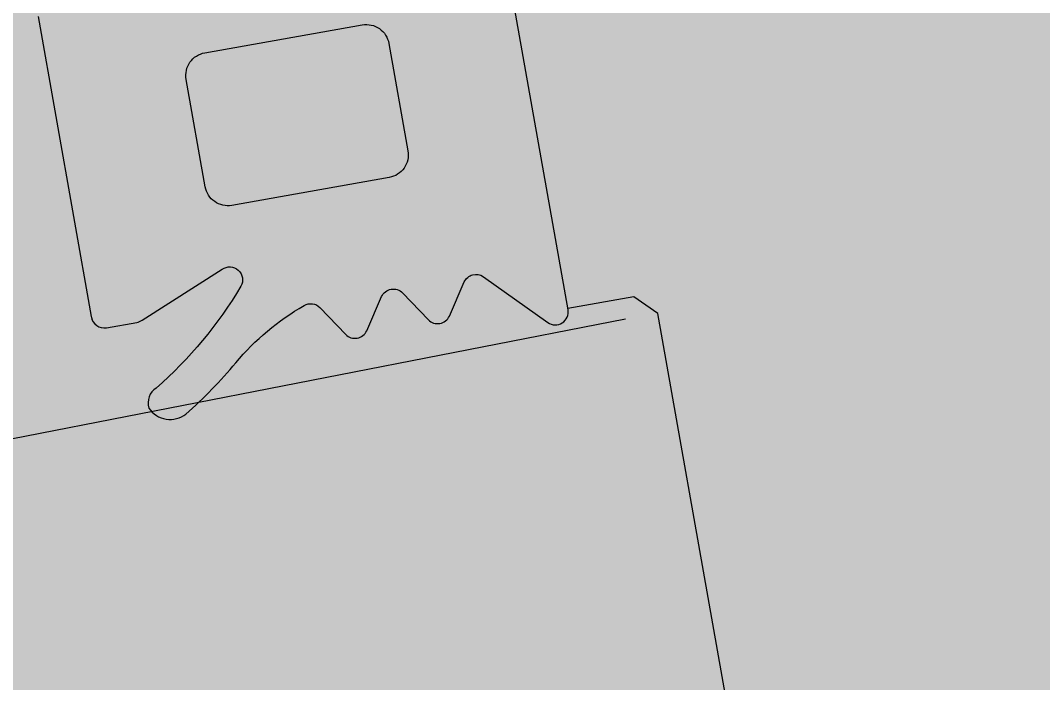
# Model space of a CAD drawing. Header units: millimetres. Extents: x -455656 to 9247092, y 0 to 412358.
# Drawn here: x -194498.27 to -194474.15, y 354014.88 to 354030.51 of the extents above; entities that cross this region are included whole.
import ezdxf
from ezdxf import colors
from ezdxf.entities.mleader import LeaderData, LeaderLine
from ezdxf.enums import TextEntityAlignment as Align
from ezdxf.math import Vec2, Vec3

# ---------------------------------------------------------------- set-up
doc = ezdxf.new("R2018")
doc.units = ezdxf.units.MM
doc.header["$MEASUREMENT"] = 0
doc.layers.get('0').update_dxf_attribs({"color": 250, "lineweight": 9})
doc.layers.add('АР_Названия помещений', color=124, linetype='Continuous', lineweight=5, plot=False)
for name, color, linetype, lineweight in [('АР_Номер помещения', 1, 'Continuous', 25), ('АР_Помещения_площадь', 19, 'Continuous', 9), ('подлога', 250, 'Continuous', 9)]:
    doc.layers.add(name, color=color, linetype=linetype, lineweight=lineweight)
doc.styles.add('ISOCPEUR', font='isocpeur.TTF', dxfattribs={"width": 0.7})
doc.styles.get("Standard").update_dxf_attribs({"font": 'isocpeur.TTF'})

# ---------------------------------------------------------------- blocks, each defined once
blk = doc.blocks.new('*U38')
at = {"color": 7, "style": 'ISOCPEUR', "width": 0.7, "flags": 1}
blk.add_attdef('КАТЕГОРИЯ', (-499.166, -2092.186), '', height=250, dxfattribs=at)
at = {"layer": 'АР_Номер помещения', "color": 7, "style": 'ISOCPEUR', "width": 0.7}
blk.add_attdef('НОМЕР_ПОМЕЩЕНИЯ', text='', height=300, dxfattribs=at).set_placement((171.596, -1559.329), align=Align.MIDDLE_CENTER)
at = {"layer": 'АР_Помещения_площадь', "color": 7, "lineweight": 30, "width": 0.7, "flags": 104}
blk.add_attdef('ИМЯ_ПОМЕЩЕНИЯ', text='', height=100, dxfattribs=at).set_placement((157.628, 1217.141), align=Align.MIDDLE_CENTER)
at = {"layer": 'АР_Помещения_площадь', "color": 7, "style": 'ISOCPEUR', "width": 0.7}
blk.add_attdef('ПЛОЩАДЬ_ПОМЕЩЕНИЯ', text='', height=200, dxfattribs=at).set_placement((1364.568, -1460.133), align=Align.MIDDLE_RIGHT)
blk = doc.blocks.new('*U54')
at = {"color": 7, "style": 'ISOCPEUR', "width": 0.7, "flags": 1}
blk.add_attdef('КАТЕГОРИЯ', (-499.166, -2092.186), '', height=250, dxfattribs=at)
at = {"layer": 'АР_Номер помещения', "color": 7, "style": 'ISOCPEUR', "width": 0.7}
blk.add_attdef('НОМЕР_ПОМЕЩЕНИЯ', text='', height=300, dxfattribs=at).set_placement((3509.935, -2299.443), align=Align.MIDDLE_CENTER)
at = {"layer": 'АР_Помещения_площадь', "color": 7, "lineweight": 30, "width": 0.7, "flags": 104}
blk.add_attdef('ИМЯ_ПОМЕЩЕНИЯ', text='', height=100, dxfattribs=at).set_placement((157.628, 1217.141), align=Align.MIDDLE_CENTER)
at = {"layer": 'АР_Помещения_площадь', "color": 7, "style": 'ISOCPEUR', "width": 0.7}
blk.add_attdef('ПЛОЩАДЬ_ПОМЕЩЕНИЯ', text='', height=200, dxfattribs=at).set_placement((4056.614, -3701.768), align=Align.MIDDLE_RIGHT)
blk = doc.blocks.new('*U56')
at = {"color": 7, "style": 'ISOCPEUR', "width": 0.7, "flags": 1}
blk.add_attdef('КАТЕГОРИЯ', (-499.166, -2092.186), '', height=250, dxfattribs=at)
at = {"layer": 'АР_Номер помещения', "color": 7, "style": 'ISOCPEUR', "width": 0.7}
blk.add_attdef('НОМЕР_ПОМЕЩЕНИЯ', text='', height=300, dxfattribs=at).set_placement((-5271.022, -1713.491), align=Align.MIDDLE_CENTER)
at = {"layer": 'АР_Помещения_площадь', "color": 7, "lineweight": 30, "width": 0.7, "flags": 104}
blk.add_attdef('ИМЯ_ПОМЕЩЕНИЯ', text='', height=100, dxfattribs=at).set_placement((157.628, 1217.141), align=Align.MIDDLE_CENTER)
at = {"layer": 'АР_Помещения_площадь', "color": 7, "style": 'ISOCPEUR', "width": 0.7}
blk.add_attdef('ПЛОЩАДЬ_ПОМЕЩЕНИЯ', text='', height=200, dxfattribs=at).set_placement((-3511.073, -2722.763), align=Align.MIDDLE_RIGHT)
blk = doc.blocks.new('*U62')
at = {"color": 7, "style": 'ISOCPEUR', "width": 0.7, "flags": 1}
blk.add_attdef('КАТЕГОРИЯ', (-499.166, -2092.186), '', height=250, dxfattribs=at)
at = {"layer": 'АР_Номер помещения', "color": 7, "style": 'ISOCPEUR', "width": 0.7}
blk.add_attdef('НОМЕР_ПОМЕЩЕНИЯ', text='', height=300, dxfattribs=at).set_placement((-10209.656, 3494.977), align=Align.MIDDLE_CENTER)
at = {"layer": 'АР_Помещения_площадь', "color": 7, "style": 'ISOCPEUR', "width": 0.7}
blk.add_attdef('ПЛОЩАДЬ_ПОМЕЩЕНИЯ', text='', height=200, dxfattribs=at).set_placement((-8321.766, 2254.956), align=Align.MIDDLE_RIGHT)
at = {"layer": 'АР_Помещения_площадь', "color": 7, "lineweight": 30, "width": 0.7, "flags": 104}
blk.add_attdef('ИМЯ_ПОМЕЩЕНИЯ', text='', height=100, dxfattribs=at).set_placement((157.628, 1217.141), align=Align.MIDDLE_CENTER)
blk = doc.blocks.new('*U293')
at = {"color": 7, "style": 'ISOCPEUR', "width": 0.7, "flags": 1}
blk.add_attdef('КАТЕГОРИЯ', (-499.166, -2092.186), '', height=250, dxfattribs=at)
at = {"layer": 'АР_Номер помещения', "color": 7, "style": 'ISOCPEUR', "width": 0.7}
blk.add_attdef('НОМЕР_ПОМЕЩЕНИЯ', text='', height=300, dxfattribs=at).set_placement((-1382.058, -1075.324), align=Align.MIDDLE_CENTER)
at = {"layer": 'АР_Помещения_площадь', "color": 7, "lineweight": 30, "width": 0.7, "flags": 104}
blk.add_attdef('ИМЯ_ПОМЕЩЕНИЯ', text='', height=100, dxfattribs=at).set_placement((157.628, 1217.141), align=Align.MIDDLE_CENTER)
at = {"layer": 'АР_Помещения_площадь', "color": 7, "style": 'ISOCPEUR', "width": 0.7}
blk.add_attdef('ПЛОЩАДЬ_ПОМЕЩЕНИЯ', text='', height=200, dxfattribs=at).set_placement((556.692, -1560.833), align=Align.MIDDLE_RIGHT)
blk = doc.blocks.new('_DotSmall')
at = {"color": 0, "linetype": 'ByBlock', "const_width": 0.5}
blk.add_lwpolyline([(-0.0625, 0, 1), (0.0625, 0, 1)], format="xyb", close=True, dxfattribs=at)

msp = doc.modelspace()

# ---------------------------------------------------------------- linework, layer by layer
at = {"layer": 'подлога', "color": 5, "ltscale": 150}
msp.add_line((-194483.992, 354023.454), (-196545.189, 353621.504), dxfattribs=at)
msp.add_line((-194483.992, 354023.454), (-196545.189, 353621.504), dxfattribs=at)
msp.add_line((-194483.992, 354023.454), (-196545.189, 353621.504), dxfattribs=at)
msp.add_line((-194483.992, 354023.454), (-196545.189, 353621.504), dxfattribs=at)
msp.add_line((-194483.992, 354023.454), (-196545.189, 353621.504), dxfattribs=at)
msp.add_line((-194483.992, 354023.454), (-196545.189, 353621.504), dxfattribs=at)
msp.add_line((-194483.992, 354023.454), (-196545.189, 353621.504), dxfattribs=at)
msp.add_line((-194483.992, 354023.454), (-196545.189, 353621.504), dxfattribs=at)
msp.add_line((-194483.992, 354023.454), (-196545.189, 353621.504), dxfattribs=at)
msp.add_line((-194483.992, 354023.454), (-196545.189, 353621.504), dxfattribs=at)
msp.add_line((-194483.992, 354023.454), (-196545.189, 353621.504), dxfattribs=at)
msp.add_line((-194483.992, 354023.454), (-196545.189, 353621.504), dxfattribs=at)
msp.add_line((-194483.992, 354023.454), (-196545.189, 353621.504), dxfattribs=at)
msp.add_line((-194483.992, 354023.454), (-196545.189, 353621.504), dxfattribs=at)
msp.add_line((-194483.992, 354023.454), (-196545.189, 353621.504), dxfattribs=at)
msp.add_line((-194483.992, 354023.454), (-196545.189, 353621.504), dxfattribs=at)
msp.add_line((-194483.992, 354023.454), (-196545.189, 353621.504), dxfattribs=at)
msp.add_line((-194483.992, 354023.454), (-196545.189, 353621.504), dxfattribs=at)
msp.add_line((-194483.992, 354023.454), (-196545.189, 353621.504), dxfattribs=at)
msp.add_line((-194483.992, 354023.454), (-196545.189, 353621.504), dxfattribs=at)
msp.add_line((-194483.992, 354023.454), (-196545.189, 353621.504), dxfattribs=at)
msp.add_line((-194483.992, 354023.454), (-196545.189, 353621.504), dxfattribs=at)
msp.add_line((-194483.992, 354023.454), (-196545.189, 353621.504), dxfattribs=at)
msp.add_line((-194483.992, 354023.454), (-196545.189, 353621.504), dxfattribs=at)
msp.add_line((-194483.992, 354023.454), (-196545.189, 353621.504), dxfattribs=at)
msp.add_line((-194483.992, 354023.454), (-196545.189, 353621.504), dxfattribs=at)
msp.add_line((-194483.992, 354023.454), (-196545.189, 353621.504), dxfattribs=at)
at = {"layer": 'подлога', "color": 5, "lineweight": 0, "ltscale": 100, "transparency": 33554687}
msp.add_lwpolyline([(-194497.855, 354030.601), (-194496.599, 354023.518, 0.430028), (-194496.243, 354023.254), (-194495.523, 354023.381, 0.109814), (-194495.401, 354023.432), (-194493.509, 354024.634, -0.800036), (-194493.069, 354024.234, -0.079083), (-194495.068, 354021.828, 0.348803), (-194495.238, 354021.359, 0.436125), (-194494.366, 354021.218, 0.038423), (-194493.187, 354022.43, -0.086853), (-194491.577, 354023.779, -0.346763), (-194491.203, 354023.731), (-194490.595, 354023.096, 0.527877), (-194490.099, 354023.184), (-194489.747, 354023.989, -0.527877), (-194489.251, 354024.077), (-194488.643, 354023.442, 0.527877), (-194488.148, 354023.53), (-194487.795, 354024.335, -0.469739), (-194487.343, 354024.459), (-194485.822, 354023.377, 0.667984), (-194485.347, 354023.68), (-194486.917, 354032.539, 0.414214)], format="xyb", dxfattribs=at)
msp.add_lwpolyline([(-194497.855, 354030.601), (-194496.599, 354023.518, 0.430028), (-194496.243, 354023.254), (-194495.523, 354023.381, 0.109814), (-194495.401, 354023.432), (-194493.509, 354024.634, -0.800036), (-194493.069, 354024.234, -0.079083), (-194495.068, 354021.828, 0.348803), (-194495.238, 354021.359, 0.436125), (-194494.366, 354021.218, 0.038423), (-194493.187, 354022.43, -0.086853), (-194491.577, 354023.779, -0.346763), (-194491.203, 354023.731), (-194490.595, 354023.096, 0.527877), (-194490.099, 354023.184), (-194489.747, 354023.989, -0.527877), (-194489.251, 354024.077), (-194488.643, 354023.442, 0.527877), (-194488.148, 354023.53), (-194487.795, 354024.335, -0.469739), (-194487.343, 354024.459), (-194485.822, 354023.377, 0.667984), (-194485.347, 354023.68), (-194486.917, 354032.539, 0.414214)], format="xyb", dxfattribs=at)
msp.add_lwpolyline([(-194497.855, 354030.601), (-194496.599, 354023.518, 0.430028), (-194496.243, 354023.254), (-194495.523, 354023.381, 0.109814), (-194495.401, 354023.432), (-194493.509, 354024.634, -0.800036), (-194493.069, 354024.234, -0.079083), (-194495.068, 354021.828, 0.348803), (-194495.238, 354021.359, 0.436125), (-194494.366, 354021.218, 0.038423), (-194493.187, 354022.43, -0.086853), (-194491.577, 354023.779, -0.346763), (-194491.203, 354023.731), (-194490.595, 354023.096, 0.527877), (-194490.099, 354023.184), (-194489.747, 354023.989, -0.527877), (-194489.251, 354024.077), (-194488.643, 354023.442, 0.527877), (-194488.148, 354023.53), (-194487.795, 354024.335, -0.469739), (-194487.343, 354024.459), (-194485.822, 354023.377, 0.667984), (-194485.347, 354023.68), (-194486.917, 354032.539, 0.414214)], format="xyb", dxfattribs=at)
msp.add_lwpolyline([(-194497.855, 354030.601), (-194496.599, 354023.518, 0.430028), (-194496.243, 354023.254), (-194495.523, 354023.381, 0.109814), (-194495.401, 354023.432), (-194493.509, 354024.634, -0.800036), (-194493.069, 354024.234, -0.079083), (-194495.068, 354021.828, 0.348803), (-194495.238, 354021.359, 0.436125), (-194494.366, 354021.218, 0.038423), (-194493.187, 354022.43, -0.086853), (-194491.577, 354023.779, -0.346763), (-194491.203, 354023.731), (-194490.595, 354023.096, 0.527877), (-194490.099, 354023.184), (-194489.747, 354023.989, -0.527877), (-194489.251, 354024.077), (-194488.643, 354023.442, 0.527877), (-194488.148, 354023.53), (-194487.795, 354024.335, -0.469739), (-194487.343, 354024.459), (-194485.822, 354023.377, 0.667984), (-194485.347, 354023.68), (-194486.917, 354032.539, 0.414214)], format="xyb", dxfattribs=at)
msp.add_lwpolyline([(-194497.855, 354030.601), (-194496.599, 354023.518, 0.430028), (-194496.243, 354023.254), (-194495.523, 354023.381, 0.109814), (-194495.401, 354023.432), (-194493.509, 354024.634, -0.800036), (-194493.069, 354024.234, -0.079083), (-194495.068, 354021.828, 0.348803), (-194495.238, 354021.359, 0.436125), (-194494.366, 354021.218, 0.038423), (-194493.187, 354022.43, -0.086853), (-194491.577, 354023.779, -0.346763), (-194491.203, 354023.731), (-194490.595, 354023.096, 0.527877), (-194490.099, 354023.184), (-194489.747, 354023.989, -0.527877), (-194489.251, 354024.077), (-194488.643, 354023.442, 0.527877), (-194488.148, 354023.53), (-194487.795, 354024.335, -0.469739), (-194487.343, 354024.459), (-194485.822, 354023.377, 0.667984), (-194485.347, 354023.68), (-194486.917, 354032.539, 0.414214)], format="xyb", dxfattribs=at)
msp.add_lwpolyline([(-194497.855, 354030.601), (-194496.599, 354023.518, 0.430028), (-194496.243, 354023.254), (-194495.523, 354023.381, 0.109814), (-194495.401, 354023.432), (-194493.509, 354024.634, -0.800036), (-194493.069, 354024.234, -0.079083), (-194495.068, 354021.828, 0.348803), (-194495.238, 354021.359, 0.436125), (-194494.366, 354021.218, 0.038423), (-194493.187, 354022.43, -0.086853), (-194491.577, 354023.779, -0.346763), (-194491.203, 354023.731), (-194490.595, 354023.096, 0.527877), (-194490.099, 354023.184), (-194489.747, 354023.989, -0.527877), (-194489.251, 354024.077), (-194488.643, 354023.442, 0.527877), (-194488.148, 354023.53), (-194487.795, 354024.335, -0.469739), (-194487.343, 354024.459), (-194485.822, 354023.377, 0.667984), (-194485.347, 354023.68), (-194486.917, 354032.539, 0.414214)], format="xyb", dxfattribs=at)
msp.add_lwpolyline([(-194497.855, 354030.601), (-194496.599, 354023.518, 0.430028), (-194496.243, 354023.254), (-194495.523, 354023.381, 0.109814), (-194495.401, 354023.432), (-194493.509, 354024.634, -0.800036), (-194493.069, 354024.234, -0.079083), (-194495.068, 354021.828, 0.348803), (-194495.238, 354021.359, 0.436125), (-194494.366, 354021.218, 0.038423), (-194493.187, 354022.43, -0.086853), (-194491.577, 354023.779, -0.346763), (-194491.203, 354023.731), (-194490.595, 354023.096, 0.527877), (-194490.099, 354023.184), (-194489.747, 354023.989, -0.527877), (-194489.251, 354024.077), (-194488.643, 354023.442, 0.527877), (-194488.148, 354023.53), (-194487.795, 354024.335, -0.469739), (-194487.343, 354024.459), (-194485.822, 354023.377, 0.667984), (-194485.347, 354023.68), (-194486.917, 354032.539, 0.414214)], format="xyb", dxfattribs=at)
msp.add_lwpolyline([(-194497.855, 354030.601), (-194496.599, 354023.518, 0.430028), (-194496.243, 354023.254), (-194495.523, 354023.381, 0.109814), (-194495.401, 354023.432), (-194493.509, 354024.634, -0.800036), (-194493.069, 354024.234, -0.079083), (-194495.068, 354021.828, 0.348803), (-194495.238, 354021.359, 0.436125), (-194494.366, 354021.218, 0.038423), (-194493.187, 354022.43, -0.086853), (-194491.577, 354023.779, -0.346763), (-194491.203, 354023.731), (-194490.595, 354023.096, 0.527877), (-194490.099, 354023.184), (-194489.747, 354023.989, -0.527877), (-194489.251, 354024.077), (-194488.643, 354023.442, 0.527877), (-194488.148, 354023.53), (-194487.795, 354024.335, -0.469739), (-194487.343, 354024.459), (-194485.822, 354023.377, 0.667984), (-194485.347, 354023.68), (-194486.917, 354032.539, 0.414214)], format="xyb", dxfattribs=at)
msp.add_lwpolyline([(-194497.855, 354030.601), (-194496.599, 354023.518, 0.430028), (-194496.243, 354023.254), (-194495.523, 354023.381, 0.109814), (-194495.401, 354023.432), (-194493.509, 354024.634, -0.800036), (-194493.069, 354024.234, -0.079083), (-194495.068, 354021.828, 0.348803), (-194495.238, 354021.359, 0.436125), (-194494.366, 354021.218, 0.038423), (-194493.187, 354022.43, -0.086853), (-194491.577, 354023.779, -0.346763), (-194491.203, 354023.731), (-194490.595, 354023.096, 0.527877), (-194490.099, 354023.184), (-194489.747, 354023.989, -0.527877), (-194489.251, 354024.077), (-194488.643, 354023.442, 0.527877), (-194488.148, 354023.53), (-194487.795, 354024.335, -0.469739), (-194487.343, 354024.459), (-194485.822, 354023.377, 0.667984), (-194485.347, 354023.68), (-194486.917, 354032.539, 0.414214)], format="xyb", dxfattribs=at)
msp.add_lwpolyline([(-194497.855, 354030.601), (-194496.599, 354023.518, 0.430028), (-194496.243, 354023.254), (-194495.523, 354023.381, 0.109814), (-194495.401, 354023.432), (-194493.509, 354024.634, -0.800036), (-194493.069, 354024.234, -0.079083), (-194495.068, 354021.828, 0.348803), (-194495.238, 354021.359, 0.436125), (-194494.366, 354021.218, 0.038423), (-194493.187, 354022.43, -0.086853), (-194491.577, 354023.779, -0.346763), (-194491.203, 354023.731), (-194490.595, 354023.096, 0.527877), (-194490.099, 354023.184), (-194489.747, 354023.989, -0.527877), (-194489.251, 354024.077), (-194488.643, 354023.442, 0.527877), (-194488.148, 354023.53), (-194487.795, 354024.335, -0.469739), (-194487.343, 354024.459), (-194485.822, 354023.377, 0.667984), (-194485.347, 354023.68), (-194486.917, 354032.539, 0.414214)], format="xyb", dxfattribs=at)
msp.add_lwpolyline([(-194497.855, 354030.601), (-194496.599, 354023.518, 0.430028), (-194496.243, 354023.254), (-194495.523, 354023.381, 0.109814), (-194495.401, 354023.432), (-194493.509, 354024.634, -0.800036), (-194493.069, 354024.234, -0.079083), (-194495.068, 354021.828, 0.348803), (-194495.238, 354021.359, 0.436125), (-194494.366, 354021.218, 0.038423), (-194493.187, 354022.43, -0.086853), (-194491.577, 354023.779, -0.346763), (-194491.203, 354023.731), (-194490.595, 354023.096, 0.527877), (-194490.099, 354023.184), (-194489.747, 354023.989, -0.527877), (-194489.251, 354024.077), (-194488.643, 354023.442, 0.527877), (-194488.148, 354023.53), (-194487.795, 354024.335, -0.469739), (-194487.343, 354024.459), (-194485.822, 354023.377, 0.667984), (-194485.347, 354023.68), (-194486.917, 354032.539, 0.414214)], format="xyb", dxfattribs=at)
msp.add_lwpolyline([(-194497.855, 354030.601), (-194496.599, 354023.518, 0.430028), (-194496.243, 354023.254), (-194495.523, 354023.381, 0.109814), (-194495.401, 354023.432), (-194493.509, 354024.634, -0.800036), (-194493.069, 354024.234, -0.079083), (-194495.068, 354021.828, 0.348803), (-194495.238, 354021.359, 0.436125), (-194494.366, 354021.218, 0.038423), (-194493.187, 354022.43, -0.086853), (-194491.577, 354023.779, -0.346763), (-194491.203, 354023.731), (-194490.595, 354023.096, 0.527877), (-194490.099, 354023.184), (-194489.747, 354023.989, -0.527877), (-194489.251, 354024.077), (-194488.643, 354023.442, 0.527877), (-194488.148, 354023.53), (-194487.795, 354024.335, -0.469739), (-194487.343, 354024.459), (-194485.822, 354023.377, 0.667984), (-194485.347, 354023.68), (-194486.917, 354032.539, 0.414214)], format="xyb", dxfattribs=at)
msp.add_lwpolyline([(-194497.855, 354030.601), (-194496.599, 354023.518, 0.430028), (-194496.243, 354023.254), (-194495.523, 354023.381, 0.109814), (-194495.401, 354023.432), (-194493.509, 354024.634, -0.800036), (-194493.069, 354024.234, -0.079083), (-194495.068, 354021.828, 0.348803), (-194495.238, 354021.359, 0.436125), (-194494.366, 354021.218, 0.038423), (-194493.187, 354022.43, -0.086853), (-194491.577, 354023.779, -0.346763), (-194491.203, 354023.731), (-194490.595, 354023.096, 0.527877), (-194490.099, 354023.184), (-194489.747, 354023.989, -0.527877), (-194489.251, 354024.077), (-194488.643, 354023.442, 0.527877), (-194488.148, 354023.53), (-194487.795, 354024.335, -0.469739), (-194487.343, 354024.459), (-194485.822, 354023.377, 0.667984), (-194485.347, 354023.68), (-194486.917, 354032.539, 0.414214)], format="xyb", dxfattribs=at)
msp.add_lwpolyline([(-194497.855, 354030.601), (-194496.599, 354023.518, 0.430028), (-194496.243, 354023.254), (-194495.523, 354023.381, 0.109814), (-194495.401, 354023.432), (-194493.509, 354024.634, -0.800036), (-194493.069, 354024.234, -0.079083), (-194495.068, 354021.828, 0.348803), (-194495.238, 354021.359, 0.436125), (-194494.366, 354021.218, 0.038423), (-194493.187, 354022.43, -0.086853), (-194491.577, 354023.779, -0.346763), (-194491.203, 354023.731), (-194490.595, 354023.096, 0.527877), (-194490.099, 354023.184), (-194489.747, 354023.989, -0.527877), (-194489.251, 354024.077), (-194488.643, 354023.442, 0.527877), (-194488.148, 354023.53), (-194487.795, 354024.335, -0.469739), (-194487.343, 354024.459), (-194485.822, 354023.377, 0.667984), (-194485.347, 354023.68), (-194486.917, 354032.539, 0.414214)], format="xyb", dxfattribs=at)
msp.add_lwpolyline([(-194497.855, 354030.601), (-194496.599, 354023.518, 0.430028), (-194496.243, 354023.254), (-194495.523, 354023.381, 0.109814), (-194495.401, 354023.432), (-194493.509, 354024.634, -0.800036), (-194493.069, 354024.234, -0.079083), (-194495.068, 354021.828, 0.348803), (-194495.238, 354021.359, 0.436125), (-194494.366, 354021.218, 0.038423), (-194493.187, 354022.43, -0.086853), (-194491.577, 354023.779, -0.346763), (-194491.203, 354023.731), (-194490.595, 354023.096, 0.527877), (-194490.099, 354023.184), (-194489.747, 354023.989, -0.527877), (-194489.251, 354024.077), (-194488.643, 354023.442, 0.527877), (-194488.148, 354023.53), (-194487.795, 354024.335, -0.469739), (-194487.343, 354024.459), (-194485.822, 354023.377, 0.667984), (-194485.347, 354023.68), (-194486.917, 354032.539, 0.414214)], format="xyb", dxfattribs=at)
msp.add_lwpolyline([(-194497.855, 354030.601), (-194496.599, 354023.518, 0.430028), (-194496.243, 354023.254), (-194495.523, 354023.381, 0.109814), (-194495.401, 354023.432), (-194493.509, 354024.634, -0.800036), (-194493.069, 354024.234, -0.079083), (-194495.068, 354021.828, 0.348803), (-194495.238, 354021.359, 0.436125), (-194494.366, 354021.218, 0.038423), (-194493.187, 354022.43, -0.086853), (-194491.577, 354023.779, -0.346763), (-194491.203, 354023.731), (-194490.595, 354023.096, 0.527877), (-194490.099, 354023.184), (-194489.747, 354023.989, -0.527877), (-194489.251, 354024.077), (-194488.643, 354023.442, 0.527877), (-194488.148, 354023.53), (-194487.795, 354024.335, -0.469739), (-194487.343, 354024.459), (-194485.822, 354023.377, 0.667984), (-194485.347, 354023.68), (-194486.917, 354032.539, 0.414214)], format="xyb", dxfattribs=at)
msp.add_lwpolyline([(-194497.855, 354030.601), (-194496.599, 354023.518, 0.430028), (-194496.243, 354023.254), (-194495.523, 354023.381, 0.109814), (-194495.401, 354023.432), (-194493.509, 354024.634, -0.800036), (-194493.069, 354024.234, -0.079083), (-194495.068, 354021.828, 0.348803), (-194495.238, 354021.359, 0.436125), (-194494.366, 354021.218, 0.038423), (-194493.187, 354022.43, -0.086853), (-194491.577, 354023.779, -0.346763), (-194491.203, 354023.731), (-194490.595, 354023.096, 0.527877), (-194490.099, 354023.184), (-194489.747, 354023.989, -0.527877), (-194489.251, 354024.077), (-194488.643, 354023.442, 0.527877), (-194488.148, 354023.53), (-194487.795, 354024.335, -0.469739), (-194487.343, 354024.459), (-194485.822, 354023.377, 0.667984), (-194485.347, 354023.68), (-194486.917, 354032.539, 0.414214)], format="xyb", dxfattribs=at)
msp.add_lwpolyline([(-194497.855, 354030.601), (-194496.599, 354023.518, 0.430028), (-194496.243, 354023.254), (-194495.523, 354023.381, 0.109814), (-194495.401, 354023.432), (-194493.509, 354024.634, -0.800036), (-194493.069, 354024.234, -0.079083), (-194495.068, 354021.828, 0.348803), (-194495.238, 354021.359, 0.436125), (-194494.366, 354021.218, 0.038423), (-194493.187, 354022.43, -0.086853), (-194491.577, 354023.779, -0.346763), (-194491.203, 354023.731), (-194490.595, 354023.096, 0.527877), (-194490.099, 354023.184), (-194489.747, 354023.989, -0.527877), (-194489.251, 354024.077), (-194488.643, 354023.442, 0.527877), (-194488.148, 354023.53), (-194487.795, 354024.335, -0.469739), (-194487.343, 354024.459), (-194485.822, 354023.377, 0.667984), (-194485.347, 354023.68), (-194486.917, 354032.539, 0.414214)], format="xyb", dxfattribs=at)
msp.add_lwpolyline([(-194497.855, 354030.601), (-194496.599, 354023.518, 0.430028), (-194496.243, 354023.254), (-194495.523, 354023.381, 0.109814), (-194495.401, 354023.432), (-194493.509, 354024.634, -0.800036), (-194493.069, 354024.234, -0.079083), (-194495.068, 354021.828, 0.348803), (-194495.238, 354021.359, 0.436125), (-194494.366, 354021.218, 0.038423), (-194493.187, 354022.43, -0.086853), (-194491.577, 354023.779, -0.346763), (-194491.203, 354023.731), (-194490.595, 354023.096, 0.527877), (-194490.099, 354023.184), (-194489.747, 354023.989, -0.527877), (-194489.251, 354024.077), (-194488.643, 354023.442, 0.527877), (-194488.148, 354023.53), (-194487.795, 354024.335, -0.469739), (-194487.343, 354024.459), (-194485.822, 354023.377, 0.667984), (-194485.347, 354023.68), (-194486.917, 354032.539, 0.414214)], format="xyb", dxfattribs=at)
msp.add_lwpolyline([(-194497.855, 354030.601), (-194496.599, 354023.518, 0.430028), (-194496.243, 354023.254), (-194495.523, 354023.381, 0.109814), (-194495.401, 354023.432), (-194493.509, 354024.634, -0.800036), (-194493.069, 354024.234, -0.079083), (-194495.068, 354021.828, 0.348803), (-194495.238, 354021.359, 0.436125), (-194494.366, 354021.218, 0.038423), (-194493.187, 354022.43, -0.086853), (-194491.577, 354023.779, -0.346763), (-194491.203, 354023.731), (-194490.595, 354023.096, 0.527877), (-194490.099, 354023.184), (-194489.747, 354023.989, -0.527877), (-194489.251, 354024.077), (-194488.643, 354023.442, 0.527877), (-194488.148, 354023.53), (-194487.795, 354024.335, -0.469739), (-194487.343, 354024.459), (-194485.822, 354023.377, 0.667984), (-194485.347, 354023.68), (-194486.917, 354032.539, 0.414214)], format="xyb", dxfattribs=at)
msp.add_lwpolyline([(-194497.855, 354030.601), (-194496.599, 354023.518, 0.430028), (-194496.243, 354023.254), (-194495.523, 354023.381, 0.109814), (-194495.401, 354023.432), (-194493.509, 354024.634, -0.800036), (-194493.069, 354024.234, -0.079083), (-194495.068, 354021.828, 0.348803), (-194495.238, 354021.359, 0.436125), (-194494.366, 354021.218, 0.038423), (-194493.187, 354022.43, -0.086853), (-194491.577, 354023.779, -0.346763), (-194491.203, 354023.731), (-194490.595, 354023.096, 0.527877), (-194490.099, 354023.184), (-194489.747, 354023.989, -0.527877), (-194489.251, 354024.077), (-194488.643, 354023.442, 0.527877), (-194488.148, 354023.53), (-194487.795, 354024.335, -0.469739), (-194487.343, 354024.459), (-194485.822, 354023.377, 0.667984), (-194485.347, 354023.68), (-194486.917, 354032.539, 0.414214)], format="xyb", dxfattribs=at)
msp.add_lwpolyline([(-194497.855, 354030.601), (-194496.599, 354023.518, 0.430028), (-194496.243, 354023.254), (-194495.523, 354023.381, 0.109814), (-194495.401, 354023.432), (-194493.509, 354024.634, -0.800036), (-194493.069, 354024.234, -0.079083), (-194495.068, 354021.828, 0.348803), (-194495.238, 354021.359, 0.436125), (-194494.366, 354021.218, 0.038423), (-194493.187, 354022.43, -0.086853), (-194491.577, 354023.779, -0.346763), (-194491.203, 354023.731), (-194490.595, 354023.096, 0.527877), (-194490.099, 354023.184), (-194489.747, 354023.989, -0.527877), (-194489.251, 354024.077), (-194488.643, 354023.442, 0.527877), (-194488.148, 354023.53), (-194487.795, 354024.335, -0.469739), (-194487.343, 354024.459), (-194485.822, 354023.377, 0.667984), (-194485.347, 354023.68), (-194486.917, 354032.539, 0.414214)], format="xyb", dxfattribs=at)
msp.add_lwpolyline([(-194497.855, 354030.601), (-194496.599, 354023.518, 0.430028), (-194496.243, 354023.254), (-194495.523, 354023.381, 0.109814), (-194495.401, 354023.432), (-194493.509, 354024.634, -0.800036), (-194493.069, 354024.234, -0.079083), (-194495.068, 354021.828, 0.348803), (-194495.238, 354021.359, 0.436125), (-194494.366, 354021.218, 0.038423), (-194493.187, 354022.43, -0.086853), (-194491.577, 354023.779, -0.346763), (-194491.203, 354023.731), (-194490.595, 354023.096, 0.527877), (-194490.099, 354023.184), (-194489.747, 354023.989, -0.527877), (-194489.251, 354024.077), (-194488.643, 354023.442, 0.527877), (-194488.148, 354023.53), (-194487.795, 354024.335, -0.469739), (-194487.343, 354024.459), (-194485.822, 354023.377, 0.667984), (-194485.347, 354023.68), (-194486.917, 354032.539, 0.414214)], format="xyb", dxfattribs=at)
msp.add_lwpolyline([(-194497.855, 354030.601), (-194496.599, 354023.518, 0.430028), (-194496.243, 354023.254), (-194495.523, 354023.381, 0.109814), (-194495.401, 354023.432), (-194493.509, 354024.634, -0.800036), (-194493.069, 354024.234, -0.079083), (-194495.068, 354021.828, 0.348803), (-194495.238, 354021.359, 0.436125), (-194494.366, 354021.218, 0.038423), (-194493.187, 354022.43, -0.086853), (-194491.577, 354023.779, -0.346763), (-194491.203, 354023.731), (-194490.595, 354023.096, 0.527877), (-194490.099, 354023.184), (-194489.747, 354023.989, -0.527877), (-194489.251, 354024.077), (-194488.643, 354023.442, 0.527877), (-194488.148, 354023.53), (-194487.795, 354024.335, -0.469739), (-194487.343, 354024.459), (-194485.822, 354023.377, 0.667984), (-194485.347, 354023.68), (-194486.917, 354032.539, 0.414214)], format="xyb", dxfattribs=at)
msp.add_lwpolyline([(-194497.855, 354030.601), (-194496.599, 354023.518, 0.430028), (-194496.243, 354023.254), (-194495.523, 354023.381, 0.109814), (-194495.401, 354023.432), (-194493.509, 354024.634, -0.800036), (-194493.069, 354024.234, -0.079083), (-194495.068, 354021.828, 0.348803), (-194495.238, 354021.359, 0.436125), (-194494.366, 354021.218, 0.038423), (-194493.187, 354022.43, -0.086853), (-194491.577, 354023.779, -0.346763), (-194491.203, 354023.731), (-194490.595, 354023.096, 0.527877), (-194490.099, 354023.184), (-194489.747, 354023.989, -0.527877), (-194489.251, 354024.077), (-194488.643, 354023.442, 0.527877), (-194488.148, 354023.53), (-194487.795, 354024.335, -0.469739), (-194487.343, 354024.459), (-194485.822, 354023.377, 0.667984), (-194485.347, 354023.68), (-194486.917, 354032.539, 0.414214)], format="xyb", dxfattribs=at)
msp.add_lwpolyline([(-194497.855, 354030.601), (-194496.599, 354023.518, 0.430028), (-194496.243, 354023.254), (-194495.523, 354023.381, 0.109814), (-194495.401, 354023.432), (-194493.509, 354024.634, -0.800036), (-194493.069, 354024.234, -0.079083), (-194495.068, 354021.828, 0.348803), (-194495.238, 354021.359, 0.436125), (-194494.366, 354021.218, 0.038423), (-194493.187, 354022.43, -0.086853), (-194491.577, 354023.779, -0.346763), (-194491.203, 354023.731), (-194490.595, 354023.096, 0.527877), (-194490.099, 354023.184), (-194489.747, 354023.989, -0.527877), (-194489.251, 354024.077), (-194488.643, 354023.442, 0.527877), (-194488.148, 354023.53), (-194487.795, 354024.335, -0.469739), (-194487.343, 354024.459), (-194485.822, 354023.377, 0.667984), (-194485.347, 354023.68), (-194486.917, 354032.539, 0.414214)], format="xyb", dxfattribs=at)
msp.add_lwpolyline([(-194497.855, 354030.601), (-194496.599, 354023.518, 0.430028), (-194496.243, 354023.254), (-194495.523, 354023.381, 0.109814), (-194495.401, 354023.432), (-194493.509, 354024.634, -0.800036), (-194493.069, 354024.234, -0.079083), (-194495.068, 354021.828, 0.348803), (-194495.238, 354021.359, 0.436125), (-194494.366, 354021.218, 0.038423), (-194493.187, 354022.43, -0.086853), (-194491.577, 354023.779, -0.346763), (-194491.203, 354023.731), (-194490.595, 354023.096, 0.527877), (-194490.099, 354023.184), (-194489.747, 354023.989, -0.527877), (-194489.251, 354024.077), (-194488.643, 354023.442, 0.527877), (-194488.148, 354023.53), (-194487.795, 354024.335, -0.469739), (-194487.343, 354024.459), (-194485.822, 354023.377, 0.667984), (-194485.347, 354023.68), (-194486.917, 354032.539, 0.414214)], format="xyb", dxfattribs=at)
at = {"layer": 'подлога', "color": 5}
msp.add_lwpolyline([(-194493.92, 354029.742), (-194490.203, 354030.401, -0.414214), (-194489.575, 354029.962), (-194489.126, 354027.427, -0.414214), (-194489.565, 354026.8), (-194493.282, 354026.141, -0.414214), (-194493.91, 354026.579), (-194494.359, 354029.115, -0.414214)], format="xyb", close=True, dxfattribs=at)
msp.add_lwpolyline([(-194493.92, 354029.742), (-194490.203, 354030.401, -0.414214), (-194489.575, 354029.962), (-194489.126, 354027.427, -0.414214), (-194489.565, 354026.8), (-194493.282, 354026.141, -0.414214), (-194493.91, 354026.579), (-194494.359, 354029.115, -0.414214)], format="xyb", close=True, dxfattribs=at)
msp.add_lwpolyline([(-194493.92, 354029.742), (-194490.203, 354030.401, -0.414214), (-194489.575, 354029.962), (-194489.126, 354027.427, -0.414214), (-194489.565, 354026.8), (-194493.282, 354026.141, -0.414214), (-194493.91, 354026.579), (-194494.359, 354029.115, -0.414214)], format="xyb", close=True, dxfattribs=at)
msp.add_lwpolyline([(-194493.92, 354029.742), (-194490.203, 354030.401, -0.414214), (-194489.575, 354029.962), (-194489.126, 354027.427, -0.414214), (-194489.565, 354026.8), (-194493.282, 354026.141, -0.414214), (-194493.91, 354026.579), (-194494.359, 354029.115, -0.414214)], format="xyb", close=True, dxfattribs=at)
msp.add_lwpolyline([(-194493.92, 354029.742), (-194490.203, 354030.401, -0.414214), (-194489.575, 354029.962), (-194489.126, 354027.427, -0.414214), (-194489.565, 354026.8), (-194493.282, 354026.141, -0.414214), (-194493.91, 354026.579), (-194494.359, 354029.115, -0.414214)], format="xyb", close=True, dxfattribs=at)
msp.add_lwpolyline([(-194493.92, 354029.742), (-194490.203, 354030.401, -0.414214), (-194489.575, 354029.962), (-194489.126, 354027.427, -0.414214), (-194489.565, 354026.8), (-194493.282, 354026.141, -0.414214), (-194493.91, 354026.579), (-194494.359, 354029.115, -0.414214)], format="xyb", close=True, dxfattribs=at)
msp.add_lwpolyline([(-194493.92, 354029.742), (-194490.203, 354030.401, -0.414214), (-194489.575, 354029.962), (-194489.126, 354027.427, -0.414214), (-194489.565, 354026.8), (-194493.282, 354026.141, -0.414214), (-194493.91, 354026.579), (-194494.359, 354029.115, -0.414214)], format="xyb", close=True, dxfattribs=at)
msp.add_lwpolyline([(-194493.92, 354029.742), (-194490.203, 354030.401, -0.414214), (-194489.575, 354029.962), (-194489.126, 354027.427, -0.414214), (-194489.565, 354026.8), (-194493.282, 354026.141, -0.414214), (-194493.91, 354026.579), (-194494.359, 354029.115, -0.414214)], format="xyb", close=True, dxfattribs=at)
msp.add_lwpolyline([(-194493.92, 354029.742), (-194490.203, 354030.401, -0.414214), (-194489.575, 354029.962), (-194489.126, 354027.427, -0.414214), (-194489.565, 354026.8), (-194493.282, 354026.141, -0.414214), (-194493.91, 354026.579), (-194494.359, 354029.115, -0.414214)], format="xyb", close=True, dxfattribs=at)
msp.add_lwpolyline([(-194493.92, 354029.742), (-194490.203, 354030.401, -0.414214), (-194489.575, 354029.962), (-194489.126, 354027.427, -0.414214), (-194489.565, 354026.8), (-194493.282, 354026.141, -0.414214), (-194493.91, 354026.579), (-194494.359, 354029.115, -0.414214)], format="xyb", close=True, dxfattribs=at)
msp.add_lwpolyline([(-194493.92, 354029.742), (-194490.203, 354030.401, -0.414214), (-194489.575, 354029.962), (-194489.126, 354027.427, -0.414214), (-194489.565, 354026.8), (-194493.282, 354026.141, -0.414214), (-194493.91, 354026.579), (-194494.359, 354029.115, -0.414214)], format="xyb", close=True, dxfattribs=at)
msp.add_lwpolyline([(-194493.92, 354029.742), (-194490.203, 354030.401, -0.414214), (-194489.575, 354029.962), (-194489.126, 354027.427, -0.414214), (-194489.565, 354026.8), (-194493.282, 354026.141, -0.414214), (-194493.91, 354026.579), (-194494.359, 354029.115, -0.414214)], format="xyb", close=True, dxfattribs=at)
msp.add_lwpolyline([(-194493.92, 354029.742), (-194490.203, 354030.401, -0.414214), (-194489.575, 354029.962), (-194489.126, 354027.427, -0.414214), (-194489.565, 354026.8), (-194493.282, 354026.141, -0.414214), (-194493.91, 354026.579), (-194494.359, 354029.115, -0.414214)], format="xyb", close=True, dxfattribs=at)
msp.add_lwpolyline([(-194493.92, 354029.742), (-194490.203, 354030.401, -0.414214), (-194489.575, 354029.962), (-194489.126, 354027.427, -0.414214), (-194489.565, 354026.8), (-194493.282, 354026.141, -0.414214), (-194493.91, 354026.579), (-194494.359, 354029.115, -0.414214)], format="xyb", close=True, dxfattribs=at)
msp.add_lwpolyline([(-194493.92, 354029.742), (-194490.203, 354030.401, -0.414214), (-194489.575, 354029.962), (-194489.126, 354027.427, -0.414214), (-194489.565, 354026.8), (-194493.282, 354026.141, -0.414214), (-194493.91, 354026.579), (-194494.359, 354029.115, -0.414214)], format="xyb", close=True, dxfattribs=at)
msp.add_lwpolyline([(-194493.92, 354029.742), (-194490.203, 354030.401, -0.414214), (-194489.575, 354029.962), (-194489.126, 354027.427, -0.414214), (-194489.565, 354026.8), (-194493.282, 354026.141, -0.414214), (-194493.91, 354026.579), (-194494.359, 354029.115, -0.414214)], format="xyb", close=True, dxfattribs=at)
msp.add_lwpolyline([(-194493.92, 354029.742), (-194490.203, 354030.401, -0.414214), (-194489.575, 354029.962), (-194489.126, 354027.427, -0.414214), (-194489.565, 354026.8), (-194493.282, 354026.141, -0.414214), (-194493.91, 354026.579), (-194494.359, 354029.115, -0.414214)], format="xyb", close=True, dxfattribs=at)
msp.add_lwpolyline([(-194493.92, 354029.742), (-194490.203, 354030.401, -0.414214), (-194489.575, 354029.962), (-194489.126, 354027.427, -0.414214), (-194489.565, 354026.8), (-194493.282, 354026.141, -0.414214), (-194493.91, 354026.579), (-194494.359, 354029.115, -0.414214)], format="xyb", close=True, dxfattribs=at)
msp.add_lwpolyline([(-194493.92, 354029.742), (-194490.203, 354030.401, -0.414214), (-194489.575, 354029.962), (-194489.126, 354027.427, -0.414214), (-194489.565, 354026.8), (-194493.282, 354026.141, -0.414214), (-194493.91, 354026.579), (-194494.359, 354029.115, -0.414214)], format="xyb", close=True, dxfattribs=at)
msp.add_lwpolyline([(-194493.92, 354029.742), (-194490.203, 354030.401, -0.414214), (-194489.575, 354029.962), (-194489.126, 354027.427, -0.414214), (-194489.565, 354026.8), (-194493.282, 354026.141, -0.414214), (-194493.91, 354026.579), (-194494.359, 354029.115, -0.414214)], format="xyb", close=True, dxfattribs=at)
msp.add_lwpolyline([(-194493.92, 354029.742), (-194490.203, 354030.401, -0.414214), (-194489.575, 354029.962), (-194489.126, 354027.427, -0.414214), (-194489.565, 354026.8), (-194493.282, 354026.141, -0.414214), (-194493.91, 354026.579), (-194494.359, 354029.115, -0.414214)], format="xyb", close=True, dxfattribs=at)
msp.add_lwpolyline([(-194493.92, 354029.742), (-194490.203, 354030.401, -0.414214), (-194489.575, 354029.962), (-194489.126, 354027.427, -0.414214), (-194489.565, 354026.8), (-194493.282, 354026.141, -0.414214), (-194493.91, 354026.579), (-194494.359, 354029.115, -0.414214)], format="xyb", close=True, dxfattribs=at)
msp.add_lwpolyline([(-194493.92, 354029.742), (-194490.203, 354030.401, -0.414214), (-194489.575, 354029.962), (-194489.126, 354027.427, -0.414214), (-194489.565, 354026.8), (-194493.282, 354026.141, -0.414214), (-194493.91, 354026.579), (-194494.359, 354029.115, -0.414214)], format="xyb", close=True, dxfattribs=at)
msp.add_lwpolyline([(-194493.92, 354029.742), (-194490.203, 354030.401, -0.414214), (-194489.575, 354029.962), (-194489.126, 354027.427, -0.414214), (-194489.565, 354026.8), (-194493.282, 354026.141, -0.414214), (-194493.91, 354026.579), (-194494.359, 354029.115, -0.414214)], format="xyb", close=True, dxfattribs=at)
msp.add_lwpolyline([(-194493.92, 354029.742), (-194490.203, 354030.401, -0.414214), (-194489.575, 354029.962), (-194489.126, 354027.427, -0.414214), (-194489.565, 354026.8), (-194493.282, 354026.141, -0.414214), (-194493.91, 354026.579), (-194494.359, 354029.115, -0.414214)], format="xyb", close=True, dxfattribs=at)
msp.add_lwpolyline([(-194493.92, 354029.742), (-194490.203, 354030.401, -0.414214), (-194489.575, 354029.962), (-194489.126, 354027.427, -0.414214), (-194489.565, 354026.8), (-194493.282, 354026.141, -0.414214), (-194493.91, 354026.579), (-194494.359, 354029.115, -0.414214)], format="xyb", close=True, dxfattribs=at)
at = {"layer": 'подлога', "color": 5, "lineweight": 0, "ltscale": 100, "transparency": 33554687}
msp.add_lwpolyline([(-194476.472, 353982.684), (-194476.076, 353983.25), (-194483.226, 354023.589), (-194483.791, 354023.984), (-194485.352, 354023.708)], dxfattribs=at)
msp.add_lwpolyline([(-194476.472, 353982.684), (-194476.076, 353983.25), (-194483.226, 354023.589), (-194483.791, 354023.984), (-194485.352, 354023.708)], dxfattribs=at)
msp.add_lwpolyline([(-194476.472, 353982.684), (-194476.076, 353983.25), (-194483.226, 354023.589), (-194483.791, 354023.984), (-194485.352, 354023.708)], dxfattribs=at)
msp.add_lwpolyline([(-194476.472, 353982.684), (-194476.076, 353983.25), (-194483.226, 354023.589), (-194483.791, 354023.984), (-194485.352, 354023.708)], dxfattribs=at)
msp.add_lwpolyline([(-194476.472, 353982.684), (-194476.076, 353983.25), (-194483.226, 354023.589), (-194483.791, 354023.984), (-194485.352, 354023.708)], dxfattribs=at)
msp.add_lwpolyline([(-194476.472, 353982.684), (-194476.076, 353983.25), (-194483.226, 354023.589), (-194483.791, 354023.984), (-194485.352, 354023.708)], dxfattribs=at)
msp.add_lwpolyline([(-194476.472, 353982.684), (-194476.076, 353983.25), (-194483.226, 354023.589), (-194483.791, 354023.984), (-194485.352, 354023.708)], dxfattribs=at)
msp.add_lwpolyline([(-194476.472, 353982.684), (-194476.076, 353983.25), (-194483.226, 354023.589), (-194483.791, 354023.984), (-194485.352, 354023.708)], dxfattribs=at)
msp.add_lwpolyline([(-194476.472, 353982.684), (-194476.076, 353983.25), (-194483.226, 354023.589), (-194483.791, 354023.984), (-194485.352, 354023.708)], dxfattribs=at)
msp.add_lwpolyline([(-194476.472, 353982.684), (-194476.076, 353983.25), (-194483.226, 354023.589), (-194483.791, 354023.984), (-194485.352, 354023.708)], dxfattribs=at)
msp.add_lwpolyline([(-194476.472, 353982.684), (-194476.076, 353983.25), (-194483.226, 354023.589), (-194483.791, 354023.984), (-194485.352, 354023.708)], dxfattribs=at)
msp.add_lwpolyline([(-194476.472, 353982.684), (-194476.076, 353983.25), (-194483.226, 354023.589), (-194483.791, 354023.984), (-194485.352, 354023.708)], dxfattribs=at)
msp.add_lwpolyline([(-194476.472, 353982.684), (-194476.076, 353983.25), (-194483.226, 354023.589), (-194483.791, 354023.984), (-194485.352, 354023.708)], dxfattribs=at)
msp.add_lwpolyline([(-194476.472, 353982.684), (-194476.076, 353983.25), (-194483.226, 354023.589), (-194483.791, 354023.984), (-194485.352, 354023.708)], dxfattribs=at)
msp.add_lwpolyline([(-194476.472, 353982.684), (-194476.076, 353983.25), (-194483.226, 354023.589), (-194483.791, 354023.984), (-194485.352, 354023.708)], dxfattribs=at)
msp.add_lwpolyline([(-194476.472, 353982.684), (-194476.076, 353983.25), (-194483.226, 354023.589), (-194483.791, 354023.984), (-194485.352, 354023.708)], dxfattribs=at)
msp.add_lwpolyline([(-194476.472, 353982.684), (-194476.076, 353983.25), (-194483.226, 354023.589), (-194483.791, 354023.984), (-194485.352, 354023.708)], dxfattribs=at)
msp.add_lwpolyline([(-194476.472, 353982.684), (-194476.076, 353983.25), (-194483.226, 354023.589), (-194483.791, 354023.984), (-194485.352, 354023.708)], dxfattribs=at)
msp.add_lwpolyline([(-194476.472, 353982.684), (-194476.076, 353983.25), (-194483.226, 354023.589), (-194483.791, 354023.984), (-194485.352, 354023.708)], dxfattribs=at)
msp.add_lwpolyline([(-194476.472, 353982.684), (-194476.076, 353983.25), (-194483.226, 354023.589), (-194483.791, 354023.984), (-194485.352, 354023.708)], dxfattribs=at)
msp.add_lwpolyline([(-194476.472, 353982.684), (-194476.076, 353983.25), (-194483.226, 354023.589), (-194483.791, 354023.984), (-194485.352, 354023.708)], dxfattribs=at)
msp.add_lwpolyline([(-194476.472, 353982.684), (-194476.076, 353983.25), (-194483.226, 354023.589), (-194483.791, 354023.984), (-194485.352, 354023.708)], dxfattribs=at)
msp.add_lwpolyline([(-194476.472, 353982.684), (-194476.076, 353983.25), (-194483.226, 354023.589), (-194483.791, 354023.984), (-194485.352, 354023.708)], dxfattribs=at)
msp.add_lwpolyline([(-194476.472, 353982.684), (-194476.076, 353983.25), (-194483.226, 354023.589), (-194483.791, 354023.984), (-194485.352, 354023.708)], dxfattribs=at)
msp.add_lwpolyline([(-194476.472, 353982.684), (-194476.076, 353983.25), (-194483.226, 354023.589), (-194483.791, 354023.984), (-194485.352, 354023.708)], dxfattribs=at)
msp.add_lwpolyline([(-194476.472, 353982.684), (-194476.076, 353983.25), (-194483.226, 354023.589), (-194483.791, 354023.984), (-194485.352, 354023.708)], dxfattribs=at)
msp.add_lwpolyline([(-194476.472, 353982.684), (-194476.076, 353983.25), (-194483.226, 354023.589), (-194483.791, 354023.984), (-194485.352, 354023.708)], dxfattribs=at)
at = {"layer": 'подлога', "lineweight": 18, "ltscale": 100}
for centre, radius, start, end in [((-197124.022, 363160.079), 9144.283, 272.8206375, 356.2887311), ((-197116.355, 363142.089), 9778.655, 272.592548, 356.6353914)]:
    msp.add_arc(centre, radius, start, end, dxfattribs=at)
at = {"layer": 'подлога', "color": 5, "lineweight": 0, "ltscale": 100, "transparency": 33554687}
msp.add_arc((-194496.296, 354023.554), 0.305, 190.0396, 280.0613, dxfattribs=at)
msp.add_arc((-194496.296, 354023.554), 0.305, 190.0396, 280.0613, dxfattribs=at)
msp.add_arc((-194496.296, 354023.554), 0.305, 190.0396, 280.0613, dxfattribs=at)
msp.add_arc((-194496.296, 354023.554), 0.305, 190.0396, 280.0613, dxfattribs=at)
msp.add_arc((-194496.296, 354023.554), 0.305, 190.0396, 280.0613, dxfattribs=at)
msp.add_arc((-194496.296, 354023.554), 0.305, 190.0396, 280.0613, dxfattribs=at)
msp.add_arc((-194496.296, 354023.554), 0.305, 190.0396, 280.0613, dxfattribs=at)
msp.add_arc((-194496.296, 354023.554), 0.305, 190.0396, 280.0613, dxfattribs=at)
msp.add_arc((-194496.296, 354023.554), 0.305, 190.0396, 280.0613, dxfattribs=at)
msp.add_arc((-194496.296, 354023.554), 0.305, 190.0396, 280.0613, dxfattribs=at)
msp.add_arc((-194496.296, 354023.554), 0.305, 190.0396, 280.0613, dxfattribs=at)
msp.add_arc((-194496.296, 354023.554), 0.305, 190.0396, 280.0613, dxfattribs=at)
msp.add_arc((-194496.296, 354023.554), 0.305, 190.0396, 280.0613, dxfattribs=at)
msp.add_arc((-194496.296, 354023.554), 0.305, 190.0396, 280.0613, dxfattribs=at)
msp.add_arc((-194496.296, 354023.554), 0.305, 190.0396, 280.0613, dxfattribs=at)
msp.add_arc((-194496.296, 354023.554), 0.305, 190.0396, 280.0613, dxfattribs=at)
msp.add_arc((-194496.296, 354023.554), 0.305, 190.0396, 280.0613, dxfattribs=at)
msp.add_arc((-194496.296, 354023.554), 0.305, 190.0396, 280.0613, dxfattribs=at)
msp.add_arc((-194496.296, 354023.554), 0.305, 190.0396, 280.0613, dxfattribs=at)
msp.add_arc((-194496.296, 354023.554), 0.305, 190.0396, 280.0613, dxfattribs=at)
msp.add_arc((-194496.296, 354023.554), 0.305, 190.0396, 280.0613, dxfattribs=at)
msp.add_arc((-194496.296, 354023.554), 0.305, 190.0396, 280.0613, dxfattribs=at)
msp.add_arc((-194496.296, 354023.554), 0.305, 190.0396, 280.0613, dxfattribs=at)
msp.add_arc((-194496.296, 354023.554), 0.305, 190.0396, 280.0613, dxfattribs=at)
msp.add_arc((-194496.296, 354023.554), 0.305, 190.0396, 280.0613, dxfattribs=at)
msp.add_arc((-194496.296, 354023.554), 0.305, 190.0396, 280.0613, dxfattribs=at)
msp.add_arc((-194496.296, 354023.554), 0.305, 190.0396, 280.0613, dxfattribs=at)

# ---------------------------------------------------------------- block references
at = {"layer": 'подлога'}
ref = msp.add_blockref('*U38', (-196015.025, 360442.011), dxfattribs=at)
lines = msp.add_mtext('\\W0.8000;Коридор и рекреация (основная и старшая школа)', dxfattribs={"layer": 'АР_Названия помещений', "insert": (-195882.611, 357726.516), "char_height": 3701.46317, "width": 926.93997, "attachment_point": 1})
ref.add_attrib('ИМЯ_ПОМЕЩЕНИЯ', '', (-195882.611, 357726.516), dxfattribs={"flags": 104}).embed_mtext(lines)
ref = msp.add_blockref('*U56', (-199097.942, 360548.539), dxfattribs=at)
lines = msp.add_mtext('\\W0.8000;Моечная для столовой посуды', dxfattribs={"layer": 'АР_Названия помещений', "insert": (-206561.139, 358157.994), "char_height": 3197.39391, "width": 926.93997, "attachment_point": 1})
ref.add_attrib('ИМЯ_ПОМЕЩЕНИЯ', '', (-206561.139, 358157.994), dxfattribs={"flags": 104}).embed_mtext(lines)
ref = msp.add_blockref('*U54', (-217248.728, 358549.273), dxfattribs=at)
lines = msp.add_mtext('\\W0.8000;Доготовочный цех', dxfattribs={"layer": 'АР_Названия помещений', "insert": (-215485.295, 356687.647), "char_height": 3660.39391, "width": 926.93997, "attachment_point": 1})
ref.add_attrib('ИМЯ_ПОМЕЩЕНИЯ', '', (-215485.295, 356687.647), dxfattribs={"flags": 104}).embed_mtext(lines)
ref = msp.add_blockref('*U62', (-198312.961, 352249.732), dxfattribs=at)
lines = msp.add_mtext('\\W0.8000;Помещение для персонала с душем и санузлом', dxfattribs={"layer": 'АР_Названия помещений', "insert": (-208215.281, 355129.805), "char_height": 3834.47578, "width": 926.93997, "attachment_point": 1})
ref.add_attrib('ИМЯ_ПОМЕЩЕНИЯ', '', (-208215.281, 355129.805), dxfattribs={"flags": 104}).embed_mtext(lines)
ref = msp.add_blockref('*U293', (-201124.54, 356522.266), dxfattribs=at)
lines = msp.add_mtext('\\W0.8000;Кладовая сухих продуктов', dxfattribs={"layer": 'АР_Названия помещений', "insert": (-201558.957, 355853.848), "char_height": 2999.01074, "width": 926.93997, "attachment_point": 1})
ref.add_attrib('ИМЯ_ПОМЕЩЕНИЯ', '', (-201558.957, 355853.848), dxfattribs={"flags": 104}).embed_mtext(lines)

# ---------------------------------------------------------------- leaders
ml = msp.add_multileader_mtext('Standard', dxfattribs=at)
ml.set_content('{\\W0.8;-2,250}', color=256, style='ISOCPEUR')
ml.set_leader_properties(color=256, linetype='Continuous', lineweight=-1)
ml.set_arrow_properties(name='DOTSMALL')
ml.build(insert=Vec2(0, 0))
ml.multileader.update_dxf_attribs({"has_text_frame": 1, "text_left_attachment_type": 4, "text_right_attachment_type": 4, "dogleg_length": 100, "arrow_head_size": 180})
ctx = ml.context
ctx.base_point, ctx.char_height, ctx.arrow_head_size, ctx.landing_gap_size, ctx.plane_origin = Vec3(-297233.619, 376010.359), 250, 180, 50, Vec3(-296855.536, 374536.335)
ctx.left_attachment, ctx.right_attachment = 4, 4
notes = []
notes.append((ctx, [(0, (0, 0, 0), (0, 0), (1, 0), 1, [])]))
ctx.mtext.insert, ctx.mtext.width, ctx.mtext.defined_height, ctx.mtext.line_spacing_style, ctx.mtext.flow_direction = Vec3(-297183.619, 376343.692), 769.98896, 343.888, 2, 5
ml = msp.add_multileader_mtext('Standard', dxfattribs=at)
ml.set_content('{\\W0.8;-2,550}', color=256, style='ISOCPEUR')
ml.set_leader_properties(color=256, linetype='Continuous', lineweight=-1)
ml.set_arrow_properties(name='DOTSMALL')
ml.build(insert=Vec2(0, 0))
ml.multileader.update_dxf_attribs({"has_text_frame": 1, "text_left_attachment_type": 4, "text_right_attachment_type": 4, "dogleg_length": 100, "arrow_head_size": 180})
ctx = ml.context
ctx.base_point, ctx.char_height, ctx.arrow_head_size, ctx.landing_gap_size, ctx.plane_origin = Vec3(-314736.015, 367730.776, -1.962), 250, 180, 50, Vec3(-314255.682, 365486.758, -1.962)
ctx.left_attachment, ctx.right_attachment = 4, 4
notes.append((ctx, [(0, (0, 0, 0), (0, 0), (1, 0), 1, [])]))
ctx.mtext.insert, ctx.mtext.width, ctx.mtext.defined_height, ctx.mtext.line_spacing_style, ctx.mtext.flow_direction = Vec3(-314686.015, 368064.11, -1.962), 801.08641, 330.71, 2, 5
ml = msp.add_multileader_mtext('Standard', dxfattribs=at)
ml.set_content('{\\W0.8;-2,250}', color=256, style='ISOCPEUR')
ml.set_leader_properties(color=256, linetype='Continuous', lineweight=-1)
ml.set_arrow_properties(name='DOTSMALL')
ml.build(insert=Vec2(0, 0))
ml.multileader.update_dxf_attribs({"has_text_frame": 1, "text_left_attachment_type": 4, "text_right_attachment_type": 4, "dogleg_length": 100, "arrow_head_size": 180})
ctx = ml.context
ctx.base_point, ctx.char_height, ctx.arrow_head_size, ctx.landing_gap_size, ctx.plane_origin = Vec3(-336127.5, 364643.357, 0), 250, 180, 50, Vec3(-337173.964, 363586.263, 0)
ctx.left_attachment, ctx.right_attachment = 4, 4
notes.append((ctx, [(0, (0, 0, 0), (0, 0), (1, 0), 1, [])]))
ctx.mtext.insert, ctx.mtext.width, ctx.mtext.defined_height, ctx.mtext.line_spacing_style, ctx.mtext.flow_direction = Vec3(-336077.5, 364976.69, 0), 769.98896, 343.888, 2, 5
ml = msp.add_multileader_mtext('Standard', dxfattribs=at)
ml.set_content('{\\W0.8;-2,650}', color=256, style='ISOCPEUR')
ml.set_leader_properties(color=256, linetype='Continuous', lineweight=-1)
ml.set_arrow_properties(name='DOTSMALL')
ml.build(insert=Vec2(0, 0))
ml.multileader.update_dxf_attribs({"has_text_frame": 1, "text_left_attachment_type": 4, "text_right_attachment_type": 4, "dogleg_length": 100, "arrow_head_size": 180})
ctx = ml.context
ctx.base_point, ctx.char_height, ctx.arrow_head_size, ctx.landing_gap_size, ctx.plane_origin = Vec3(-302139.5, 361891.167), 250, 180, 50, Vec3(-302336.256, 360160.354)
ctx.left_attachment, ctx.right_attachment = 4, 4
notes.append((ctx, [(0, (0, 0, 0), (0, 0), (1, 0), 1, [])]))
ctx.mtext.insert, ctx.mtext.width, ctx.mtext.defined_height, ctx.mtext.line_spacing_style, ctx.mtext.flow_direction = Vec3(-302089.5, 362224.5), 881.18578, 430.987, 2, 5
for ctx, leaders in notes:
    for number, flags, end, landing, length, lines in leaders:
        leader = LeaderData()
        leader.index, (leader.has_last_leader_line, leader.has_dogleg_vector, leader.attachment_direction) = number, flags
        leader.last_leader_point, leader.dogleg_vector, leader.dogleg_length = Vec3(end), Vec3(landing), length
        for number, points, colour, breaks in lines:
            line = LeaderLine()
            line.index, line.vertices, line.color, line.breaks = number, Vec3.list(points), colors.encode_raw_color(colour), breaks
            leader.lines.append(line)
        ctx.leaders.append(leader)

doc.saveas('drawing.dxf')
